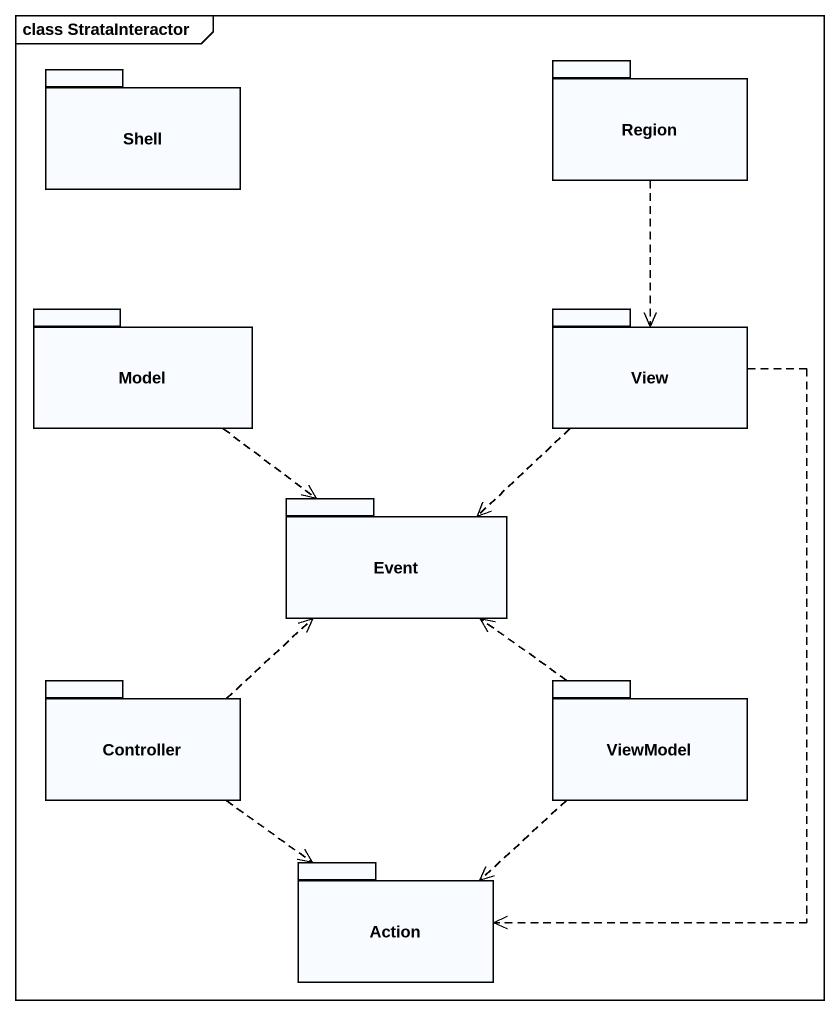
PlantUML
@startuml
mainframe class StrataInteractor
package Shell {
}
package Region {
}
package Model {
}
package View {
}
package Event {
}
package Controller {
}
package ViewModel {
}
package "Action" as Action_ {
}
Region ..> View
Model ..> Event
View ..> Event
View ..> Action_
Controller .up.> Event
Controller ..> Action_
ViewModel .up.> Event
ViewModel ..> Action_
@enduml
